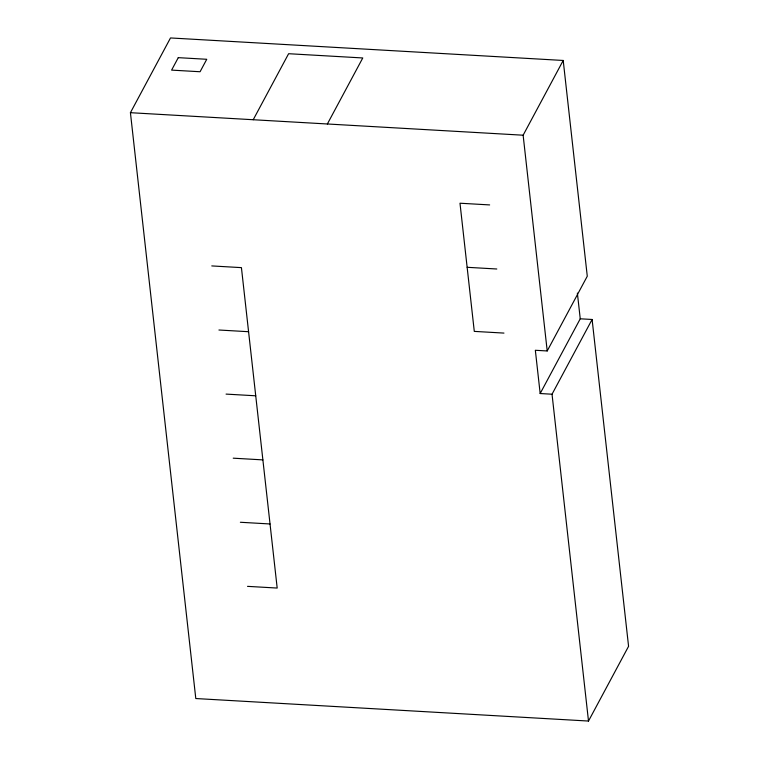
<?xml version="1.0" encoding="UTF-8"?>
<svg xmlns="http://www.w3.org/2000/svg" width="759" height="759" viewBox="0 0 759 759"><rect width="100%" height="100%" fill="white"/><g stroke="black" fill="none" stroke-linecap="round" stroke-linejoin="round"><path stroke-width="1.14" d="M592.105 319.473L628.575 646.307L588.5 721.05L195.794 698.536L130.425 112.693L170.5 37.95L563.206 60.464L587.276 276.219L547.211 350.962L535.342 350.279L540.171 393.532L552.03 394.215L592.105 319.473L580.246 318.799L540.171 393.532M253.221 119.732L288.619 53.709L362.774 57.959L327.366 123.983M547.211 350.962L523.131 135.206L563.206 60.464M130.425 112.693L523.131 135.206M489.65 204.921L459.992 203.222L474.29 331.389L503.957 333.087M467.146 267.301L496.803 268.999M211.77 265.925L241.428 267.633L277.187 588.054L247.519 586.356M218.924 330.013L248.582 331.711M226.068 394.101L255.736 395.8M233.222 458.18L262.88 459.888M240.375 522.268L270.033 523.966M577.371 293.078L580.246 318.799M552.03 394.215L588.5 721.05M178.28 57.656L171.6 70.113L200.072 71.744L206.752 59.287L178.28 57.656"/></g></svg>
